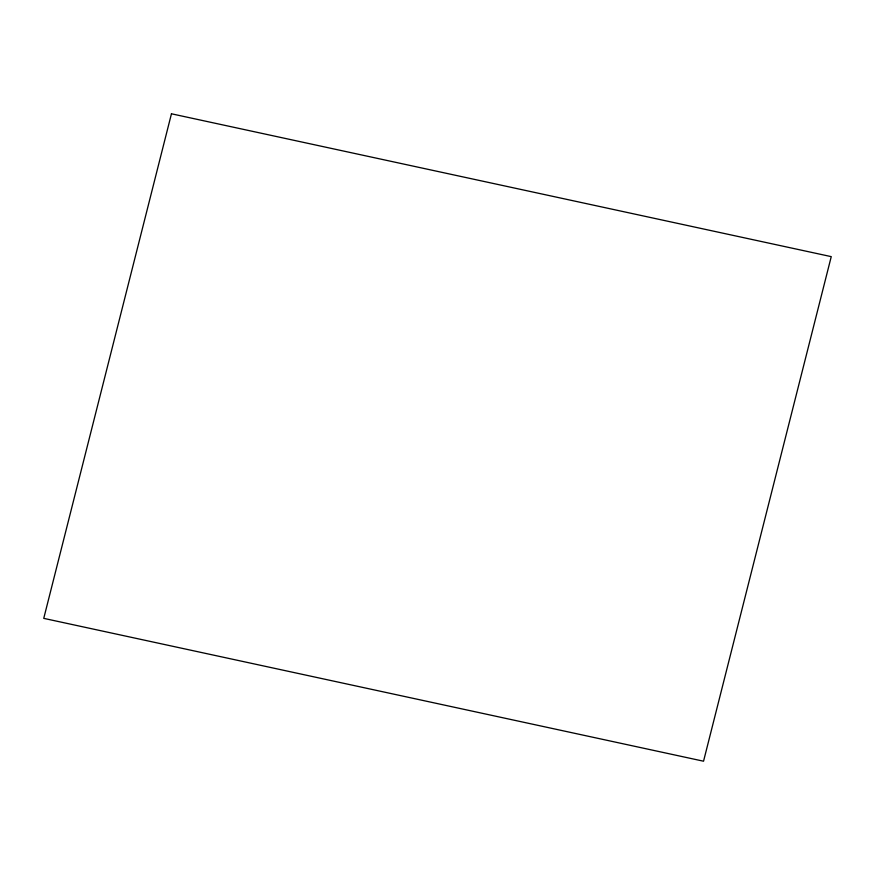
<?xml version="1.0" encoding="UTF-8"?>
<svg xmlns="http://www.w3.org/2000/svg" width="875" height="875" viewBox="0 0 875 875"><rect width="100%" height="100%" fill="white"/><g stroke="black" fill="none" stroke-linecap="round" stroke-linejoin="round"><path stroke-width="1.31" d="M171.456 113.794L43.75 618.363L703.544 761.206L831.25 256.637L171.456 113.794"/></g></svg>
